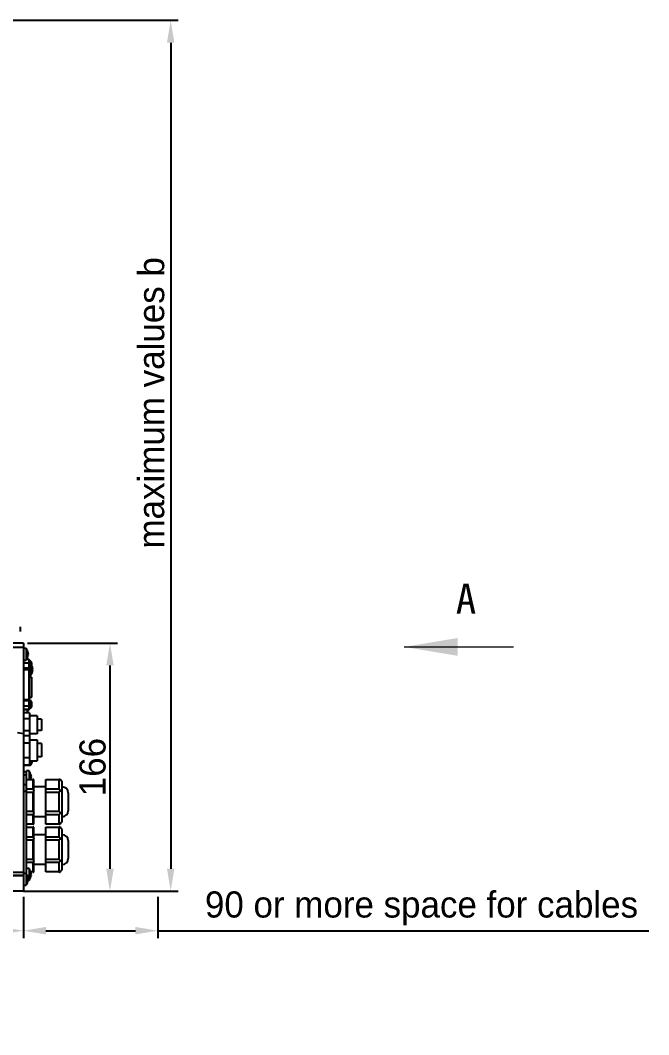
# Model space of a CAD drawing. Header units: millimetres. Extents: x 4086 to 8300, y 123 to 1549.
# Drawn here: x 7001.6 to 7170, y 972.6 to 1244.2 of the extents above; entities that cross this region are included whole.
import ezdxf

# ---------------------------------------------------------------- set-up
doc = ezdxf.new("R2010")
doc.units = ezdxf.units.MM
doc.layers.add('20_ALL_FEATURES', color=7, linetype='Continuous')
doc.layers.add('标注层', color=7, linetype='Continuous', lineweight=0)
doc.layers.add('粗线层', color=7, linetype='Continuous', lineweight=35)
doc.styles.get("Standard").update_dxf_attribs({"font": 'simsun.ttc'})
doc.styles.add('思源黑', font='SourceHanSansCN-Normal.ttf')
doc.dimstyles.new('尺寸标注_细节_1_2比例', dxfattribs={"dimtxt": 7, "dimasz": 6, "dimexe": 2, "dimexo": 1.5, "dimgap": 1, "dimtad": 1, "dimlfac": 2, "dimdsep": 46, "dimtxsty": '思源黑', "dimcen": 0.09, "dimadec": 0, "dimazin": 0, "dimtp": 0.01, "dimtm": 0.01, "dimtfac": 1, "dimtofl": 0, "dimtmove": 0, "dimatfit": 3, "dimfxl": 1, "dimtolj": 1, "dimarcsym": 0})

# ---------------------------------------------------------------- blocks, each defined once
blk = doc.blocks.new('*D1321')
at = {"layer": 'Defpoints', "color": 0}
for p in [(6863.76, 1244.19), (7002.48, 1011.06), (7041.91, 1011.06)]:
    blk.add_point(p, dxfattribs=at)
at = {"layer": '标注层', "color": 0, "lineweight": -2}
for p, q in [((6865.26, 1244.19), (7043.91, 1244.19)), ((7041.91, 1238.19), (7041.91, 1017.06)), ((7003.98, 1011.06), (7043.91, 1011.06))]:
    blk.add_line(p, q, dxfattribs=at)
at = {"layer": '标注层', "color": 0}
for points in [[(7042.91, 1238.19), (7040.91, 1238.19), (7041.91, 1244.19)], [(7040.91, 1017.06), (7042.91, 1017.06), (7041.91, 1011.06)]]:
    blk.add_solid(points, dxfattribs=at)
at = {"layer": '标注层', "color": 0, "insert": (7033.17, 1141.77), "char_height": 7, "attachment_point": 2, "rotation": 90, "style": '思源黑'}
blk.add_mtext('\\A1;{\\A1;\\C7;maximum values }b', dxfattribs=at)
blk = doc.blocks.new('*D1322')
at = {"layer": 'Defpoints', "color": 0}
for p in [(7002.1, 1077.46), (7002.48, 1011.06), (7025.65, 1011.06)]:
    blk.add_point(p, dxfattribs=at)
at = {"layer": '标注层', "color": 0, "lineweight": -2}
for p, q in [((7003.6, 1077.46), (7027.65, 1077.46)), ((7025.65, 1071.46), (7025.65, 1017.06)), ((7003.98, 1011.06), (7027.65, 1011.06))]:
    blk.add_line(p, q, dxfattribs=at)
at = {"layer": '标注层', "color": 0}
for points in [[(7026.65, 1071.46), (7024.65, 1071.46), (7025.65, 1077.46)], [(7024.65, 1017.06), (7026.65, 1017.06), (7025.65, 1011.06)]]:
    blk.add_solid(points, dxfattribs=at)
at = {"layer": '标注层', "color": 0, "insert": (7021.02, 1044.26), "char_height": 7, "attachment_point": 5, "rotation": 90, "style": '思源黑'}
blk.add_mtext('\\A1;166', dxfattribs=at)
blk = doc.blocks.new('*D1328')
at = {"layer": 'Defpoints', "color": 0}
for p in [(6946.48, 1104.05), (7002.48, 1011.06), (7002.48, 1000.45)]:
    blk.add_point(p, dxfattribs=at)
at = {"layer": '标注层', "color": 0, "lineweight": -2}
for p, q in [((6946.48, 1102.55), (6946.48, 998.45)), ((7002.48, 1009.56), (7002.48, 998.45)), ((6952.48, 1000.45), (6996.48, 1000.45))]:
    blk.add_line(p, q, dxfattribs=at)
at = {"layer": '标注层', "color": 0}
for points in [[(6952.48, 1001.45), (6952.48, 999.45), (6946.48, 1000.45)], [(6996.48, 999.45), (6996.48, 1001.45), (7002.48, 1000.45)]]:
    blk.add_solid(points, dxfattribs=at)
at = {"layer": '标注层', "color": 0, "insert": (6974.48, 1005.07), "char_height": 7, "attachment_point": 5, "style": '思源黑'}
blk.add_mtext('\\A1;140', dxfattribs=at)
blk = doc.blocks.new('*D1330')
at = {"layer": 'Defpoints', "color": 0}
for p in [(7038.48, 1011.06), (7002.48, 1009.04), (7038.48, 1000.45)]:
    blk.add_point(p, dxfattribs=at)
at = {"layer": '标注层', "color": 0, "lineweight": -2}
for p, q in [((7038.48, 1009.56), (7038.48, 998.45)), ((7002.48, 1007.54), (7002.48, 998.45)), ((7008.48, 1000.45), (7032.48, 1000.45)), ((7038.48, 1000.45), (7169.97, 1000.45))]:
    blk.add_line(p, q, dxfattribs=at)
at = {"layer": '标注层', "color": 0}
for points in [[(7008.48, 1001.45), (7008.48, 999.45), (7002.48, 1000.45)], [(7032.48, 999.45), (7032.48, 1001.45), (7038.48, 1000.45)]]:
    blk.add_solid(points, dxfattribs=at)
at = {"layer": '标注层', "color": 0, "insert": (7109.1, 1006.42), "char_height": 7, "attachment_point": 5, "style": '思源黑'}
blk.add_mtext('\\A1;{\\C7;90 or more space for cables}', dxfattribs=at)

msp = doc.modelspace()

# ---------------------------------------------------------------- linework, layer by layer
at = {"layer": '20_ALL_FEATURES', "color": 7, "linetype": 'Continuous'}
for p, q in [((7001.6226, 1081.7922), (7001.6226, 1080.5928)), ((7002.4826, 1076.2609), (6957.3896, 1076.2609)), ((7002.4826, 1077.4608), (6957.391, 1077.4608)), ((7002.4826, 1077.4608), (7002.4826, 1011.0608)), ((7002.4826, 1076.0608), (7003.172, 1076.0608)), ((7003.172, 1076.0608), (7003.172, 1072.8608)), ((7002.4826, 1072.8608), (7003.172, 1072.8608)), ((7003.8826, 1073.0408), (7003.2965, 1073.0408)), ((7003.4826, 1073.1727), (7003.3774, 1073.1727)), ((7003.4826, 1073.3704), (7003.4826, 1073.0408)), ((7003.5891, 1074.6368), (7003.6997, 1074.6368)), ((7003.5945, 1075.2669), (7003.5893, 1075.2638)), ((7003.6995, 1074.2848), (7003.5893, 1074.2848)), ((7003.5893, 1073.6578), (7003.5945, 1073.6548)), ((7003.8826, 1073.0408), (7003.8826, 1070.6164)), ((7004.0826, 1072.8405), (7004.0826, 1070.4321)), ((7002.4826, 1072.1588), (7003.8826, 1072.1588)), ((7003.8826, 1070.7269), (7002.4826, 1070.7269)), ((7003.8826, 1070.6008), (7002.4826, 1070.6008)), ((7002.4826, 1070.4008), (7004.0826, 1070.4008)), ((7003.8826, 1070.6008), (7003.8826, 1062.0808)), ((7004.0826, 1062.2808), (7004.0826, 1070.4008)), ((7004.372, 1070.648), (7004.372, 1068.7608)), ((7004.7426, 1071.0408), (7004.7426, 1072.2408)), ((7004.8995, 1070.5368), (7004.7893, 1070.5368)), ((7004.8995, 1070.1848), (7004.7893, 1070.1848)), ((7004.7945, 1071.1669), (7004.7922, 1071.1655)), ((7004.372, 1068.7608), (7004.0826, 1068.7608)), ((7004.0826, 1068.3208), (7004.6826, 1068.3208)), ((7004.6826, 1062.9608), (7004.6826, 1068.3208)), ((7004.7893, 1069.5578), (7004.7945, 1069.5548)), ((7004.0826, 1062.2808), (7002.4826, 1062.2808)), ((7002.4826, 1062.0808), (7003.8826, 1062.0808)), ((7003.8826, 1061.9548), (7002.4826, 1061.9548)), ((7003.8826, 1062.021), (7003.8826, 1059.6408)), ((7004.0826, 1062.9608), (7004.6826, 1062.9608)), ((7004.0826, 1062.0808), (7004.0826, 1059.8408)), ((7003.8826, 1060.5229), (7002.4826, 1060.5229)), ((7003.8826, 1059.6408), (7002.4826, 1059.6408)), ((7003.4826, 1059.553), (7002.4826, 1059.553)), ((7003.4826, 1059.6408), (7003.4826, 1058.794)), ((7003.6826, 1058.794), (7003.6826, 1059.553)), ((7004.7426, 1060.4408), (7004.7426, 1061.6408)), ((7004.0826, 1058.794), (7002.4826, 1058.794)), ((7004.0826, 1057.1774), (7002.4826, 1057.1774)), ((7004.0826, 1058.794), (7004.0826, 1044.8349)), ((7006.1426, 1057.9608), (7004.0826, 1057.9608)), ((7006.1426, 1057.9606), (7006.1426, 1053.1611)), ((7007.3426, 1057.0608), (7006.1426, 1057.0608)), ((7007.3426, 1057.0608), (7007.3426, 1054.0608)), ((7004.0826, 1053.9443), (7002.4826, 1053.9443)), ((7007.3426, 1054.0608), (7006.1426, 1054.0608)), ((7002.4855, 1053.1371), (7000.8827, 1053.4617)), ((7002.4826, 1052.6868), (7004.0826, 1052.6868)), ((7006.1426, 1053.1608), (7004.0826, 1053.1608)), ((7004.0826, 1051.5608), (7006.1426, 1051.5608)), ((7006.1426, 1051.5604), (7006.1426, 1045.9613)), ((7002.4826, 1050.7238), (7004.0826, 1050.7238)), ((7007.3426, 1050.5608), (7006.1426, 1050.5608)), ((7007.3426, 1050.5601), (7007.3426, 1046.9667)), ((7002.4826, 1046.7979), (7004.0826, 1046.7979)), ((7004.0826, 1045.9608), (7006.1426, 1045.9608)), ((7004.372, 1045.9608), (7004.372, 1044.7608)), ((7007.3426, 1046.9608), (7006.1426, 1046.9608)), ((7002.4826, 1044.8349), (7004.0826, 1044.8349)), ((7002.4826, 1044.7608), (7004.372, 1044.7608)), ((7003.2826, 1042.9608), (7002.4826, 1042.9608)), ((7003.972, 1043.2402), (7003.2826, 1043.2402)), ((7003.2826, 1015.7003), (7003.2826, 1043.2402)), ((7003.6826, 1044.8349), (7003.6826, 1044.7608)), ((7003.972, 1043.2402), (7003.972, 1040.9608)), ((7004.7893, 1045.5578), (7004.7945, 1045.5548)), ((7002.4826, 1042.1554), (7003.2826, 1042.1554)), ((7003.2826, 1040.945), (7005.0826, 1040.945)), ((7004.3945, 1042.4462), (7004.3893, 1042.4432)), ((7004.4995, 1041.8162), (7004.3893, 1041.8162)), ((7004.4995, 1041.4642), (7004.3893, 1041.4642)), ((7005.0826, 1038.3297), (7005.0826, 1040.945)), ((7005.2826, 1028.9564), (7005.2826, 1040.9653)), ((7008.4826, 1040.945), (7012.0826, 1040.945)), ((7008.4826, 1028.9766), (7008.4826, 1040.945)), ((7012.0826, 1038.3297), (7012.0826, 1040.945)), ((7012.8826, 1040.2725), (7012.2865, 1040.9608)), ((7012.8826, 1029.6492), (7012.8826, 1040.2725)), ((7003.2826, 1039.5323), (7002.4826, 1039.5323)), ((7002.4826, 1037.784), (7003.2826, 1037.784)), ((7005.0826, 1038.3297), (7003.2826, 1038.3297)), ((7003.2826, 1037.5762), (7005.0826, 1037.5762)), ((7005.0826, 1032.3455), (7005.0826, 1037.5762)), ((7008.4826, 1038.9608), (7005.2826, 1038.9608)), ((7012.0826, 1038.3297), (7008.4826, 1038.3297)), ((7008.4826, 1037.5762), (7012.0826, 1037.5762)), ((7012.0826, 1032.3455), (7012.0826, 1037.5762)), ((7012.8826, 1037.6167), (7012.2865, 1037.9608)), ((7014.4826, 1037.3608), (7014.4826, 1032.5609)), ((7005.0826, 1032.3455), (7003.2826, 1032.3455)), ((7012.0826, 1032.3455), (7008.4826, 1032.3455)), ((7012.8826, 1032.305), (7012.2865, 1031.9608)), ((7003.2826, 1031.592), (7005.0826, 1031.592)), ((7005.0826, 1028.9766), (7005.0826, 1031.592)), ((7008.4826, 1030.9608), (7005.2826, 1030.9608)), ((7008.4826, 1031.592), (7012.0826, 1031.592)), ((7012.0826, 1028.9766), (7012.0826, 1031.592)), ((7012.8826, 1029.6492), (7012.2865, 1028.9608)), ((7005.0826, 1028.9766), (7003.2826, 1028.9766)), ((7003.2826, 1028.145), (7005.0826, 1028.145)), ((7005.0826, 1025.5297), (7005.0826, 1028.145)), ((7005.2826, 1016.1564), (7005.2826, 1028.1653)), ((7012.0826, 1028.9766), (7008.4826, 1028.9766)), ((7008.4826, 1028.145), (7012.0826, 1028.145)), ((7008.4826, 1016.1766), (7008.4826, 1028.145)), ((7012.0826, 1025.5297), (7012.0826, 1028.145)), ((7012.8826, 1027.4725), (7012.2865, 1028.1608)), ((7012.8826, 1016.8492), (7012.8826, 1027.4725)), ((7005.0826, 1025.5297), (7003.2826, 1025.5297)), ((7003.2826, 1024.7762), (7005.0826, 1024.7762)), ((7005.0826, 1019.5455), (7005.0826, 1024.7762)), ((7008.4826, 1026.1608), (7005.2826, 1026.1608)), ((7012.0826, 1025.5297), (7008.4826, 1025.5297)), ((7008.4826, 1024.7762), (7012.0826, 1024.7762)), ((7012.0826, 1019.5455), (7012.0826, 1024.7762)), ((7012.8826, 1024.8167), (7012.2865, 1025.1608)), ((7014.4826, 1024.5608), (7014.4826, 1019.7609)), ((7005.0826, 1019.5455), (7003.2826, 1019.5455)), ((7003.2826, 1018.792), (7005.0826, 1018.792)), ((7005.0826, 1016.1766), (7005.0826, 1018.792)), ((7012.0826, 1019.5455), (7008.4826, 1019.5455)), ((7008.4826, 1018.792), (7012.0826, 1018.792)), ((7012.0826, 1016.1766), (7012.0826, 1018.792)), ((7012.8826, 1019.505), (7012.2865, 1019.1608)), ((6946.8825, 1016.0803), (7002.4827, 1016.0812)), ((7002.4826, 1015.8608), (7003.172, 1015.8608)), ((7003.172, 1015.8608), (7003.172, 1012.6608)), ((7003.972, 1017.0815), (7003.2826, 1017.0815)), ((7003.972, 1017.0815), (7003.972, 1013.8815)), ((7004.3945, 1016.2875), (7004.3893, 1016.2845)), ((7005.0826, 1016.1766), (7004.3945, 1016.1766)), ((7008.4826, 1018.1608), (7005.2826, 1018.1608)), ((7012.0826, 1016.1766), (7008.4826, 1016.1766)), ((7012.8826, 1016.8492), (7012.2865, 1016.1608)), ((6992.4826, 1015.2814), (7002.4826, 1015.2814)), ((7002.4826, 1015.1761), (6998.0826, 1015.0608)), ((7003.5891, 1014.4368), (7003.6997, 1014.4368)), ((7003.5945, 1015.0669), (7003.5893, 1015.0638)), ((7003.6995, 1014.0848), (7003.5893, 1014.0848)), ((7003.5893, 1013.4578), (7003.5945, 1013.4548)), ((7003.972, 1013.8815), (7003.6995, 1013.8815)), ((7004.4995, 1015.6575), (7004.3893, 1015.6575)), ((7004.4995, 1015.3055), (7004.3893, 1015.3055)), ((7004.3893, 1014.6785), (7004.3945, 1014.6755)), ((7002.4826, 1011.0608), (6919.6826, 1011.0608)), ((7002.4826, 1012.6608), (7003.172, 1012.6608))]:
    msp.add_line(p, q, dxfattribs=at)
at = {"layer": '20_ALL_FEATURES'}
msp.add_line((7002.4826, 1011.0608), (7038.4826, 1011.0608), dxfattribs=at)
at = {"layer": '20_ALL_FEATURES', "color": 7, "linetype": 'Continuous'}
for centre, radius, start, end in [((7001.1052, 1074.4516), 2.6194, 18.134886, 37.905195), ((7001.1226, 1074.4608), 2.6, 322.020128, 341.939792), ((7001.1226, 1074.4608), 2.594, 6.552668, 18.032352), ((7001.1226, 1074.4608), 2.594, 341.967648, 353.447329), ((7003.8826, 1072.8408), 0.2, 0, 90), ((7003.702, 1071.6447), 1.1982, 67.336346, 71.478059), ((7003.8826, 1070.4008), 0.2, 0, 90), ((7003.7008, 1071.6408), 1.2022, 288.517152, 330.061662), ((7003.6984, 1071.6362), 1.2074, 55.994879, 67.336028), ((7003.7012, 1071.6413), 1.2017, 29.949923, 55.967968), ((7002.3226, 1070.3608), 2.6, 18.060208, 21.199331), ((7002.3226, 1070.3608), 2.594, 6.552671, 18.032352), ((7002.3226, 1070.3608), 2.594, 341.968572, 353.447828), ((7002.3226, 1070.3608), 2.6, 322.020128, 341.939792), ((7003.8826, 1062.2808), 0.2, 270, 0), ((7003.6982, 1061.0354), 1.2082, 36.643015, 71.445206), ((7003.8826, 1059.8408), 0.2, 270, 0), ((7003.7008, 1061.0408), 1.2022, 288.517152, 330.061662), ((7003.7008, 1061.0406), 1.2024, 29.949923, 36.590442), ((7002.3226, 1046.3608), 2.594, 341.968572, 349.644102), ((7001.9226, 1041.6402), 2.6, 18.060208, 37.979872), ((7002.3226, 1046.3608), 2.6, 322.020128, 341.939792), ((7001.9226, 1041.6402), 2.594, 6.552671, 18.032352), ((7001.9226, 1041.6402), 2.594, 345.772193, 353.447828), ((7012.8826, 1037.3608), 1.6, 0, 90), ((7012.8826, 1032.5608), 1.6, 270, 0), ((7012.8826, 1024.5608), 1.6, 0, 90), ((7012.8826, 1019.7608), 1.6, 270, 0), ((7001.1052, 1014.2516), 2.6194, 18.134886, 37.905195), ((7001.9226, 1015.4815), 2.6, 18.060208, 37.979872), ((7001.9226, 1015.4815), 2.594, 6.552671, 18.032352), ((7001.1226, 1014.2608), 2.6, 322.020128, 341.939792), ((7001.1226, 1014.2608), 2.594, 6.552668, 18.032352), ((7001.1226, 1014.2608), 2.594, 341.967648, 353.447329), ((7001.9226, 1015.4815), 2.6, 322.020128, 341.939792), ((7001.9226, 1015.4815), 2.594, 341.968572, 353.447828)]:
    msp.add_arc(centre, radius, start, end, dxfattribs=at)
for centre, major_axis, ratio, start_param, end_param in [((7017.4826, 1034.9608), (5.7956, -5.7956), 0.26794919, 2.87979327, 2.95236523), ((7010.4826, 1034.9608), (5.7956, -5.7956), 0.26794919, -2.42876645, -2.35747844), ((7010.4826, 1034.9608), (0, 6), 1, 1.04848151, 1.11976951), ((7017.4826, 1034.9608), (5.7956, -5.7956), 0.26794919, -2.42876645, -2.35619449), ((7017.4826, 1034.9608), (0, 6), 1, 1.04719755, 1.11976951), ((7010.4826, 1034.9608), (0, 6), 1, -4.26136217, -4.19007416), ((7017.4826, 1034.9608), (0, 6), 1, -4.26136217, -4.1887902), ((7010.4826, 1034.9608), (5.7956, 5.7956), 0.26794919, 2.35747844, 2.42876645), ((7017.4826, 1034.9608), (5.7956, 5.7956), 0.26794919, 2.35619449, 2.42876645), ((7017.4826, 1034.9608), (5.7956, 5.7956), 0.26794919, -2.95236523, -2.87979327), ((7017.4826, 1022.1608), (5.7956, -5.7956), 0.26794919, 2.87979327, 2.95236523), ((7010.4826, 1022.1608), (5.7956, -5.7956), 0.26794919, -2.42876645, -2.35747844), ((7010.4826, 1022.1608), (6, 0), 1, 2.61927783, 2.69056584), ((7017.4826, 1022.1608), (5.7956, -5.7956), 0.26794919, -2.42876645, -2.35619449), ((7017.4826, 1022.1608), (0, 6), 1, 1.04719755, 1.11976951), ((7010.4826, 1022.1608), (0, 6), 1, -4.26136217, -4.19007416), ((7010.4826, 1022.1608), (5.7956, 5.7956), 0.26794919, 2.35747844, 2.42876645), ((7017.4826, 1022.1608), (0, 6), 1, -4.26136217, -4.1887902), ((7017.4826, 1022.1608), (5.7956, 5.7956), 0.26794919, 2.35619449, 2.42876645), ((7017.4826, 1022.1608), (5.7956, 5.7956), 0.26794919, -2.95236523, -2.87979327)]:
    msp.add_ellipse(centre, major_axis=major_axis, ratio=ratio, start_param=start_param, end_param=end_param, dxfattribs=at)
for points, knots in [([(7003.5922, 1074.3435), (7003.5916, 1074.3337), (7003.5902, 1074.3143), (7003.588, 1074.295), (7003.5867, 1074.2853)], [0, 0, 0, 0, 0.4997862, 1, 1, 1, 1]), ([(7003.594, 1074.5196), (7003.594, 1074.5098), (7003.5937, 1074.4903), (7003.5926, 1074.4708), (7003.5919, 1074.4611)], [0, 0, 0, 0, 0.49960367, 1, 1, 1, 1]), ([(7003.7053, 1074.6954), (7003.7062, 1074.6824), (7003.7149, 1074.6418), (7003.7001, 1074.6635), (7003.699, 1074.6678)], [0, 0, 0, 0, 0.74424426, 1, 1, 1, 1]), ([(7003.7048, 1074.2249), (7003.7041, 1074.2193), (7003.7025, 1074.2075), (7003.7003, 1074.1958), (7003.699, 1074.1896)], [0, 0, 0, 0, 0.46975716, 1, 1, 1, 1]), ([(7003.6997, 1074.7568), (7003.7009, 1074.7468), (7003.703, 1074.7264), (7003.7046, 1074.7058), (7003.7053, 1074.6954)], [0, 0, 0, 0, 0.48999862, 1, 1, 1, 1]), ([(7003.6997, 1074.2848), (7003.7051, 1074.2848), (7003.7063, 1074.2543), (7003.7065, 1074.2398), (7003.7048, 1074.2249)], [0, 0, 0, 0, 0.26511152, 1, 1, 1, 1]), ([(7003.8826, 1072.1588), (7003.9082, 1072.1588), (7003.9724, 1072.1537), (7004.0826, 1072.1318), (7004.0826, 1072.0848)], [0, 0, 0, 0, 0.3518273, 1, 1, 1, 1]), ([(7004.0826, 1070.6529), (7004.0826, 1070.679), (7004.033, 1070.7044), (7003.9967, 1070.714), (7003.9826, 1070.7169)], [0, 0, 0, 0, 0.64579, 1, 1, 1, 1]), ([(7004.7922, 1070.2435), (7004.7916, 1070.2337), (7004.7902, 1070.2143), (7004.788, 1070.195), (7004.7867, 1070.1853)], [0, 0, 0, 0, 0.4997862, 1, 1, 1, 1]), ([(7004.794, 1070.4196), (7004.794, 1070.4098), (7004.7937, 1070.3903), (7004.7926, 1070.3708), (7004.7919, 1070.3611)], [0, 0, 0, 0, 0.4996018, 1, 1, 1, 1]), ([(7004.8997, 1070.6568), (7004.9023, 1070.6346), (7004.8963, 1070.6112), (7004.9171, 1070.5529), (7004.9048, 1070.5529)], [0, 0, 0, 0, 0.64434792, 1, 1, 1, 1]), ([(7004.9048, 1070.5529), (7004.9034, 1070.5529), (7004.9016, 1070.5601), (7004.9, 1070.564), (7004.899, 1070.5678)], [0, 0, 0, 0, 0.26228768, 1, 1, 1, 1]), ([(7004.9048, 1070.1249), (7004.9041, 1070.1193), (7004.9025, 1070.1075), (7004.9003, 1070.0958), (7004.899, 1070.0896)], [0, 0, 0, 0, 0.46975991, 1, 1, 1, 1]), ([(7004.8997, 1070.1848), (7004.9012, 1070.1848), (7004.9042, 1070.1796), (7004.9048, 1070.1754), (7004.9053, 1070.1722)], [0, 0, 0, 0, 0.31131785, 1, 1, 1, 1]), ([(7004.9053, 1070.1722), (7004.9063, 1070.1658), (7004.907, 1070.15), (7004.9058, 1070.1342), (7004.9048, 1070.1249)], [0, 0, 0, 0, 0.40804436, 1, 1, 1, 1]), ([(7004.0558, 1061.9918), (7004.0634, 1061.9967), (7004.0759, 1062.0065), (7004.0826, 1062.0221), (7004.0826, 1062.0288)], [0, 0, 0, 0, 0.56928501, 1, 1, 1, 1]), ([(7004.0826, 1060.5969), (7004.0826, 1060.5862), (7004.0324, 1060.5205), (7003.9461, 1060.5229), (7003.8826, 1060.5229)], [0, 0, 0, 0, 0.14444724, 1, 1, 1, 1]), ([(7004.3922, 1041.5228), (7004.3916, 1041.5131), (7004.3902, 1041.4937), (7004.388, 1041.4743), (7004.3867, 1041.4647)], [0, 0, 0, 0, 0.4997862, 1, 1, 1, 1]), ([(7004.394, 1041.6989), (7004.394, 1041.6892), (7004.3937, 1041.6697), (7004.3926, 1041.6502), (7004.3919, 1041.6405)], [0, 0, 0, 0, 0.4996018, 1, 1, 1, 1]), ([(7004.4997, 1041.9362), (7004.5023, 1041.914), (7004.4963, 1041.8906), (7004.5171, 1041.8323), (7004.5048, 1041.8323)], [0, 0, 0, 0, 0.64434792, 1, 1, 1, 1]), ([(7004.5048, 1041.8323), (7004.5034, 1041.8323), (7004.5016, 1041.8394), (7004.5, 1041.8433), (7004.499, 1041.8471)], [0, 0, 0, 0, 0.26228768, 1, 1, 1, 1]), ([(7004.5048, 1041.4042), (7004.5041, 1041.3987), (7004.5025, 1041.3869), (7004.5003, 1041.3751), (7004.499, 1041.3689)], [0, 0, 0, 0, 0.46975991, 1, 1, 1, 1]), ([(7004.4997, 1041.4642), (7004.5012, 1041.4642), (7004.5042, 1041.4589), (7004.5048, 1041.4548), (7004.5053, 1041.4516)], [0, 0, 0, 0, 0.31131785, 1, 1, 1, 1]), ([(7004.5053, 1041.4516), (7004.5063, 1041.4452), (7004.507, 1041.4293), (7004.5058, 1041.4135), (7004.5048, 1041.4042)], [0, 0, 0, 0, 0.40804436, 1, 1, 1, 1]), ([(7004.4997, 1015.7775), (7004.5023, 1015.7553), (7004.4963, 1015.7319), (7004.5171, 1015.6736), (7004.5048, 1015.6736)], [0, 0, 0, 0, 0.64434792, 1, 1, 1, 1]), ([(7003.5922, 1014.1435), (7003.5916, 1014.1337), (7003.5902, 1014.1143), (7003.588, 1014.095), (7003.5867, 1014.0853)], [0, 0, 0, 0, 0.4997862, 1, 1, 1, 1]), ([(7003.594, 1014.3196), (7003.594, 1014.3098), (7003.5937, 1014.2903), (7003.5926, 1014.2708), (7003.5919, 1014.2611)], [0, 0, 0, 0, 0.49960367, 1, 1, 1, 1]), ([(7003.7053, 1014.4954), (7003.7062, 1014.4824), (7003.7149, 1014.4418), (7003.7001, 1014.4635), (7003.699, 1014.4678)], [0, 0, 0, 0, 0.74424426, 1, 1, 1, 1]), ([(7003.7048, 1014.0249), (7003.7041, 1014.0193), (7003.7025, 1014.0075), (7003.7003, 1013.9958), (7003.699, 1013.9896)], [0, 0, 0, 0, 0.46975716, 1, 1, 1, 1]), ([(7003.6997, 1014.5568), (7003.7009, 1014.5468), (7003.703, 1014.5264), (7003.7046, 1014.5058), (7003.7053, 1014.4954)], [0, 0, 0, 0, 0.48999862, 1, 1, 1, 1]), ([(7003.6997, 1014.0848), (7003.7051, 1014.0848), (7003.7063, 1014.0543), (7003.7065, 1014.0398), (7003.7048, 1014.0249)], [0, 0, 0, 0, 0.26511152, 1, 1, 1, 1]), ([(7004.3922, 1015.3641), (7004.3916, 1015.3544), (7004.3902, 1015.335), (7004.388, 1015.3156), (7004.3867, 1015.306)], [0, 0, 0, 0, 0.4997862, 1, 1, 1, 1]), ([(7004.394, 1015.5402), (7004.394, 1015.5305), (7004.3937, 1015.511), (7004.3926, 1015.4915), (7004.3919, 1015.4818)], [0, 0, 0, 0, 0.4996018, 1, 1, 1, 1]), ([(7004.5048, 1015.6736), (7004.5034, 1015.6736), (7004.5016, 1015.6807), (7004.5, 1015.6846), (7004.499, 1015.6884)], [0, 0, 0, 0, 0.26228768, 1, 1, 1, 1]), ([(7004.5048, 1015.2455), (7004.5041, 1015.24), (7004.5025, 1015.2282), (7004.5003, 1015.2164), (7004.499, 1015.2102)], [0, 0, 0, 0, 0.46975991, 1, 1, 1, 1]), ([(7004.4997, 1015.3055), (7004.5012, 1015.3055), (7004.5042, 1015.3002), (7004.5048, 1015.2961), (7004.5053, 1015.2929)], [0, 0, 0, 0, 0.31131785, 1, 1, 1, 1]), ([(7004.5053, 1015.2929), (7004.5063, 1015.2865), (7004.507, 1015.2706), (7004.5058, 1015.2548), (7004.5048, 1015.2455)], [0, 0, 0, 0, 0.40804436, 1, 1, 1, 1])]:
    msp.add_open_spline(points, degree=3, knots=knots, dxfattribs=at)
for points in [[(7003.5893, 1074.6368), (7003.5916, 1074.5978), (7003.594, 1074.5587), (7003.594, 1074.5196)], [(7003.5945, 1074.4608), (7003.5945, 1074.4217), (7003.5945, 1074.3825), (7003.5922, 1074.3435)], [(7003.9826, 1070.7169), (7003.9499, 1070.7239), (7003.9161, 1070.7269), (7003.8826, 1070.7269)], [(7004.7893, 1070.5368), (7004.7916, 1070.4978), (7004.794, 1070.4587), (7004.794, 1070.4196)], [(7004.7945, 1070.3608), (7004.7945, 1070.3217), (7004.7945, 1070.2825), (7004.7922, 1070.2435)], [(7003.8826, 1061.9548), (7003.9417, 1061.9548), (7004.0062, 1061.9599), (7004.0558, 1061.9918)], [(7004.3893, 1041.8162), (7004.3916, 1041.7771), (7004.394, 1041.738), (7004.394, 1041.6989)], [(7004.3945, 1041.6402), (7004.3945, 1041.6011), (7004.3945, 1041.5619), (7004.3922, 1041.5228)], [(7005.2826, 1040.9608), (7005.2158, 1040.9608), (7005.1486, 1040.956), (7005.0826, 1040.945)], [(7005.0826, 1028.9766), (7005.1486, 1028.9657), (7005.2158, 1028.9608), (7005.2826, 1028.9608)], [(7005.2826, 1028.1608), (7005.2158, 1028.1608), (7005.1486, 1028.156), (7005.0826, 1028.145)], [(7005.0826, 1016.1766), (7005.1486, 1016.1657), (7005.2158, 1016.1608), (7005.2826, 1016.1608)], [(7003.5893, 1014.4368), (7003.5916, 1014.3978), (7003.594, 1014.3587), (7003.594, 1014.3196)], [(7003.5945, 1014.2608), (7003.5945, 1014.2217), (7003.5945, 1014.1825), (7003.5922, 1014.1435)], [(7004.3893, 1015.6575), (7004.3916, 1015.6184), (7004.394, 1015.5793), (7004.394, 1015.5402)], [(7004.3945, 1015.4815), (7004.3945, 1015.4424), (7004.3945, 1015.4032), (7004.3922, 1015.3641)]]:
    msp.add_open_spline(points, degree=3, dxfattribs=at)
at = {"layer": '标注层'}
msp.add_line((7104.4245, 1076.4286), (7133.7035, 1076.4286), dxfattribs=at)
at = {"layer": '粗线层'}
msp.add_solid([(7118.8245, 1078.8286), (7118.8245, 1074.0286), (7104.4245, 1076.4286)], dxfattribs=at)

# ---------------------------------------------------------------- texts
at = {"layer": '标注层', "insert": (7118.2787, 1093.3654), "char_height": 8.064, "attachment_point": 1}
msp.add_mtext_dynamic_manual_height_columns('A', width=12.98752, gutter_width=30, heights=[0], dxfattribs=at)

# ---------------------------------------------------------------- dimensions: what is measured, and where the dimension line sits
at = {"layer": '标注层'}
for base, p1, text, picture, middle in [((7041.9102, 1011.0608), (6863.7612, 1244.1921), '{\\A1;\\C7;maximum values }b', '*D1321', (7041.9102, 1141.7653)), ((7025.6452, 1011.0608), (7002.101, 1077.4608), '166', '*D1322', (7025.6452, 1044.2608))]:
    dim = msp.add_linear_dim(base=base, p1=p1, p2=(7002.4826, 1011.0608), angle=90, text=text, dimstyle='尺寸标注_细节_1_2比例', dxfattribs=at)
    dim.commit()
    dim.dimension.update_dxf_attribs({"geometry": picture, "text_midpoint": middle, "dimtype": 160})
for base, p1, p2, text, picture, middle in [((7002.4826, 1000.4469), (6946.4826, 1104.0525), (7002.4826, 1011.0608), '140', '*D1328', (6974.4826, 1000.4469)), ((7038.4826, 1000.4469), (7002.4826, 1009.0448), (7038.4826, 1011.0608), '{\\C7;90 or more space for cables}', '*D1330', (7109.0965, 1000.4469))]:
    dim = msp.add_linear_dim(base=base, p1=p1, p2=p2, text=text, dimstyle='尺寸标注_细节_1_2比例', dxfattribs=at)
    dim.commit()
    dim.dimension.update_dxf_attribs({"geometry": picture, "text_midpoint": middle, "dimtype": 160})

doc.saveas('drawing.dxf')
